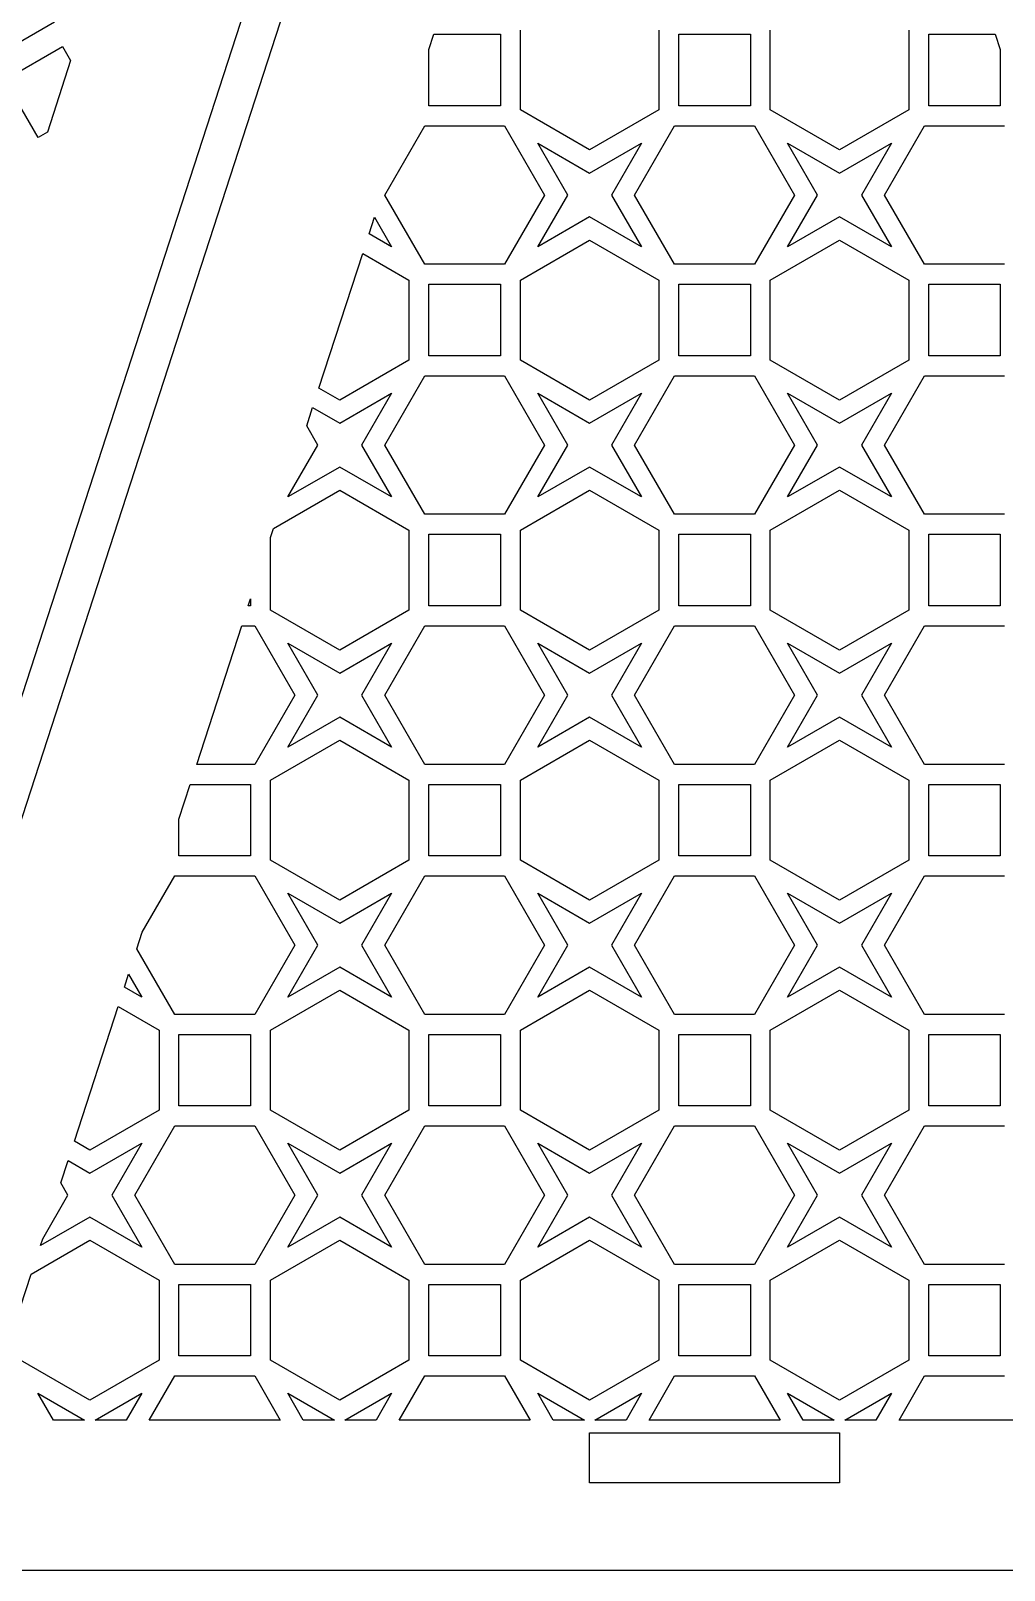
# Model space of a CAD drawing. Header units: metres. Extents: x 20 to 1108, y 20 to 485.
# Drawn here: x 352.9 to 430.8, y 20 to 143.1 of the extents above; entities that cross this region are included whole.
import ezdxf

# ---------------------------------------------------------------- set-up
doc = ezdxf.new("R2010")
doc.units = ezdxf.units.M

msp = doc.modelspace()

# ---------------------------------------------------------------- linework, layer by layer
for p, q in [((329.463, 20.0001), (404.463, 250.826)), ((407.617, 250.826), (332.617, 20)), ((354.803, 143.82), (349.463, 140.737)), ((384.757, 141.637), (385.155, 142.86)), ((385.155, 142.86), (390.478, 142.86)), ((390.478, 142.86), (390.478, 137.14)), ((392.077, 136.802), (392.077, 143.198)), ((403.158, 143.198), (403.158, 136.802)), ((404.757, 137.14), (404.757, 142.86)), ((404.757, 142.86), (410.478, 142.86)), ((410.478, 142.86), (410.478, 137.14)), ((412.077, 136.802), (412.077, 143.198)), ((423.158, 143.198), (423.158, 136.802)), ((424.757, 137.14), (424.757, 142.86)), ((424.757, 142.86), (430.08, 142.86)), ((430.08, 142.86), (430.478, 141.637)), ((350.829, 139.217), (355.437, 141.877)), ((355.437, 141.877), (356.082, 140.758)), ((384.757, 137.14), (384.757, 141.637)), ((430.478, 141.637), (430.478, 137.14)), ((356.082, 140.758), (354.222, 135.032)), ((353.49, 134.609), (350.829, 139.217)), ((390.478, 137.14), (384.757, 137.14)), ((397.617, 133.604), (392.077, 136.802)), ((403.158, 136.802), (397.617, 133.604)), ((410.478, 137.14), (404.757, 137.14)), ((417.617, 133.604), (412.077, 136.802)), ((423.158, 136.802), (417.617, 133.604)), ((430.478, 137.14), (424.757, 137.14)), ((381.221, 130), (384.419, 135.54)), ((384.419, 135.54), (390.816, 135.54)), ((390.816, 135.54), (394.014, 130)), ((401.221, 130), (404.419, 135.54)), ((404.419, 135.54), (410.816, 135.54)), ((410.816, 135.54), (414.014, 130)), ((421.221, 130), (424.419, 135.54)), ((424.419, 135.54), (430.816, 135.54)), ((354.222, 135.032), (353.49, 134.609)), ((395.862, 130), (393.463, 134.155)), ((393.463, 134.155), (397.617, 131.756)), ((397.617, 131.756), (401.772, 134.155)), ((401.772, 134.155), (399.373, 130)), ((415.862, 130), (413.463, 134.155)), ((413.463, 134.155), (417.617, 131.756)), ((417.617, 131.756), (421.772, 134.155)), ((421.772, 134.155), (419.373, 130)), ((384.419, 124.46), (381.221, 130)), ((394.014, 130), (390.816, 124.46)), ((393.463, 125.846), (395.862, 130)), ((399.373, 130), (401.772, 125.845)), ((404.419, 124.46), (401.221, 130)), ((414.014, 130), (410.816, 124.46)), ((413.463, 125.846), (415.862, 130)), ((419.373, 130), (421.772, 125.845)), ((424.419, 124.46), (421.221, 130)), ((379.965, 126.889), (380.399, 128.224)), ((380.399, 128.224), (381.772, 125.845)), ((397.617, 128.244), (393.463, 125.846)), ((401.772, 125.845), (397.617, 128.244)), ((417.617, 128.244), (413.463, 125.846)), ((421.772, 125.845), (417.617, 128.244)), ((381.772, 125.845), (379.965, 126.889)), ((392.077, 123.198), (397.617, 126.396)), ((397.617, 126.396), (403.158, 123.198)), ((412.077, 123.198), (417.617, 126.396)), ((417.617, 126.396), (423.158, 123.198)), ((375.959, 114.561), (379.46, 125.333)), ((379.46, 125.333), (383.158, 123.198)), ((390.816, 124.46), (384.419, 124.46)), ((410.816, 124.46), (404.419, 124.46)), ((430.816, 124.46), (424.419, 124.46)), ((383.158, 123.198), (383.158, 116.802)), ((392.077, 116.802), (392.077, 123.198)), ((403.158, 123.198), (403.158, 116.802)), ((412.077, 116.802), (412.077, 123.198)), ((423.158, 123.198), (423.158, 116.802)), ((384.757, 117.14), (384.757, 122.86)), ((384.757, 122.86), (390.478, 122.86)), ((390.478, 122.86), (390.478, 117.14)), ((404.757, 117.14), (404.757, 122.86)), ((404.757, 122.86), (410.478, 122.86)), ((410.478, 122.86), (410.478, 117.14)), ((424.757, 117.14), (424.757, 122.86)), ((424.757, 122.86), (430.478, 122.86)), ((430.478, 122.86), (430.478, 117.14)), ((390.478, 117.14), (384.757, 117.14)), ((410.478, 117.14), (404.757, 117.14)), ((430.478, 117.14), (424.757, 117.14)), ((383.158, 116.802), (377.617, 113.604)), ((397.617, 113.604), (392.077, 116.802)), ((403.158, 116.802), (397.617, 113.604)), ((417.617, 113.604), (412.077, 116.802)), ((423.158, 116.802), (417.617, 113.604)), ((377.617, 113.604), (375.959, 114.561)), ((381.221, 110), (384.419, 115.54)), ((384.419, 115.54), (390.816, 115.54)), ((390.816, 115.54), (394.014, 110)), ((401.221, 110), (404.419, 115.54)), ((404.419, 115.54), (410.816, 115.54)), ((410.816, 115.54), (414.014, 110)), ((421.221, 110), (424.419, 115.54)), ((424.419, 115.54), (430.816, 115.54)), ((377.617, 111.756), (381.772, 114.154)), ((381.772, 114.154), (379.373, 110)), ((395.862, 110), (393.463, 114.154)), ((393.463, 114.154), (397.617, 111.756)), ((397.617, 111.756), (401.772, 114.154)), ((401.772, 114.154), (399.373, 110)), ((415.862, 110), (413.463, 114.154)), ((413.463, 114.154), (417.617, 111.756)), ((417.617, 111.756), (421.772, 114.154)), ((421.772, 114.154), (419.373, 110)), ((374.976, 111.533), (375.454, 113.005)), ((375.454, 113.005), (377.617, 111.756)), ((375.862, 110), (374.976, 111.533)), ((373.463, 105.846), (375.862, 110)), ((379.373, 110), (381.772, 105.846)), ((384.419, 104.46), (381.221, 110)), ((394.014, 110), (390.816, 104.46)), ((393.463, 105.846), (395.862, 110)), ((399.373, 110), (401.772, 105.846)), ((404.419, 104.46), (401.221, 110)), ((414.014, 110), (410.816, 104.46)), ((413.463, 105.846), (415.862, 110)), ((419.373, 110), (421.772, 105.846)), ((424.419, 104.46), (421.221, 110)), ((377.617, 108.244), (373.463, 105.846)), ((381.772, 105.846), (377.617, 108.244)), ((397.617, 108.244), (393.463, 105.846)), ((401.772, 105.846), (397.617, 108.244)), ((417.617, 108.244), (413.463, 105.846)), ((421.772, 105.846), (417.617, 108.244)), ((372.312, 103.333), (377.617, 106.396)), ((377.617, 106.396), (383.158, 103.198)), ((392.077, 103.198), (397.617, 106.396)), ((397.617, 106.396), (403.158, 103.198)), ((412.077, 103.198), (417.617, 106.396)), ((417.617, 106.396), (423.158, 103.198)), ((390.816, 104.46), (384.419, 104.46)), ((410.816, 104.46), (404.419, 104.46)), ((430.816, 104.46), (424.419, 104.46)), ((372.077, 102.612), (372.312, 103.333)), ((372.077, 96.8018), (372.077, 102.612)), ((383.158, 103.198), (383.158, 96.8018)), ((384.757, 97.1396), (384.757, 102.86)), ((384.757, 102.86), (390.478, 102.86)), ((390.478, 102.86), (390.478, 97.1396)), ((392.077, 96.8018), (392.077, 103.198)), ((403.158, 103.198), (403.158, 96.8018)), ((404.757, 97.1396), (404.757, 102.86)), ((404.757, 102.86), (410.478, 102.86)), ((410.478, 102.86), (410.478, 97.1396)), ((412.077, 96.8018), (412.077, 103.198)), ((423.158, 103.198), (423.158, 96.8018)), ((424.757, 97.1396), (424.757, 102.86)), ((424.757, 102.86), (430.478, 102.86)), ((430.478, 102.86), (430.478, 97.1396)), ((370.299, 97.1396), (370.478, 97.6885)), ((370.478, 97.6885), (370.478, 97.1396)), ((370.478, 97.1396), (370.299, 97.1396)), ((377.617, 93.6035), (372.077, 96.8018)), ((383.158, 96.8018), (377.617, 93.6035)), ((390.478, 97.1396), (384.757, 97.1396)), ((397.617, 93.6035), (392.077, 96.8018)), ((403.158, 96.8018), (397.617, 93.6035)), ((410.478, 97.1396), (404.757, 97.1396)), ((417.617, 93.6035), (412.077, 96.8018)), ((423.158, 96.8018), (417.617, 93.6035)), ((430.478, 97.1396), (424.757, 97.1396)), ((366.179, 84.46), (369.78, 95.54)), ((369.78, 95.54), (370.816, 95.54)), ((370.816, 95.54), (374.014, 90)), ((381.221, 90), (384.419, 95.54)), ((384.419, 95.54), (390.816, 95.54)), ((390.816, 95.54), (394.014, 90)), ((401.221, 90), (404.419, 95.54)), ((404.419, 95.54), (410.816, 95.54)), ((410.816, 95.54), (414.014, 90)), ((421.221, 90), (424.419, 95.54)), ((424.419, 95.54), (430.816, 95.54)), ((375.862, 90), (373.463, 94.1543)), ((373.463, 94.1543), (377.617, 91.7559)), ((377.617, 91.7559), (381.772, 94.1543)), ((381.772, 94.1543), (379.373, 90)), ((395.862, 90), (393.463, 94.1543)), ((393.463, 94.1543), (397.617, 91.7559)), ((397.617, 91.7559), (401.772, 94.1543)), ((401.772, 94.1543), (399.373, 90)), ((415.862, 90), (413.463, 94.1543)), ((413.463, 94.1543), (417.617, 91.7559)), ((417.617, 91.7559), (421.772, 94.1543)), ((421.772, 94.1543), (419.373, 90)), ((374.014, 90), (370.816, 84.46)), ((373.463, 85.8457), (375.862, 90)), ((379.373, 90), (381.772, 85.8457)), ((384.419, 84.46), (381.221, 90)), ((394.014, 90), (390.816, 84.46)), ((393.463, 85.8457), (395.862, 90)), ((399.373, 90), (401.772, 85.8457)), ((404.419, 84.46), (401.221, 90)), ((414.014, 90), (410.816, 84.46)), ((413.463, 85.8457), (415.862, 90)), ((419.373, 90), (421.772, 85.8457)), ((424.419, 84.46), (421.221, 90)), ((377.617, 88.2441), (373.463, 85.8457)), ((381.772, 85.8457), (377.617, 88.2441)), ((397.617, 88.2441), (393.463, 85.8457)), ((401.772, 85.8457), (397.617, 88.2441)), ((417.617, 88.2441), (413.463, 85.8457)), ((421.772, 85.8457), (417.617, 88.2441)), ((372.077, 83.1982), (377.617, 86.3965)), ((377.617, 86.3965), (383.158, 83.1982)), ((392.077, 83.1982), (397.617, 86.3965)), ((397.617, 86.3965), (403.158, 83.1982)), ((412.077, 83.1982), (417.617, 86.3965)), ((417.617, 86.3965), (423.158, 83.1982)), ((370.816, 84.46), (366.179, 84.46)), ((390.816, 84.46), (384.419, 84.46)), ((410.816, 84.46), (404.419, 84.46)), ((430.816, 84.46), (424.419, 84.46)), ((364.757, 80.084), (365.659, 82.8604)), ((365.659, 82.8604), (370.478, 82.8604)), ((370.478, 82.8604), (370.478, 77.1396)), ((372.077, 76.8018), (372.077, 83.1982)), ((383.158, 83.1982), (383.158, 76.8018)), ((384.757, 77.1396), (384.757, 82.8604)), ((384.757, 82.8604), (390.478, 82.8604)), ((390.478, 82.8604), (390.478, 77.1396)), ((392.077, 76.8018), (392.077, 83.1982)), ((403.158, 83.1982), (403.158, 76.8018)), ((404.757, 77.1396), (404.757, 82.8604)), ((404.757, 82.8604), (410.478, 82.8604)), ((410.478, 82.8604), (410.478, 77.1396)), ((412.077, 76.8018), (412.077, 83.1982)), ((423.158, 83.1982), (423.158, 76.8018)), ((424.757, 77.1396), (424.757, 82.8604)), ((424.757, 82.8604), (430.478, 82.8604)), ((430.478, 82.8604), (430.478, 77.1396)), ((364.757, 77.1396), (364.757, 80.084)), ((370.478, 77.1396), (364.757, 77.1396)), ((377.617, 73.6035), (372.077, 76.8018)), ((383.158, 76.8018), (377.617, 73.6035)), ((390.478, 77.1396), (384.757, 77.1396)), ((397.617, 73.6035), (392.077, 76.8018)), ((403.158, 76.8018), (397.617, 73.6035)), ((410.478, 77.1396), (404.757, 77.1396)), ((417.617, 73.6035), (412.077, 76.8018)), ((423.158, 76.8018), (417.617, 73.6035)), ((430.478, 77.1396), (424.757, 77.1396)), ((361.816, 71.0303), (364.419, 75.54)), ((364.419, 75.54), (370.816, 75.54)), ((370.816, 75.54), (374.014, 70)), ((381.221, 70), (384.419, 75.54)), ((384.419, 75.54), (390.816, 75.54)), ((390.816, 75.54), (394.014, 70)), ((401.221, 70), (404.419, 75.54)), ((404.419, 75.54), (410.816, 75.54)), ((410.816, 75.54), (414.014, 70)), ((421.221, 70), (424.419, 75.54)), ((424.419, 75.54), (430.816, 75.54)), ((375.862, 70), (373.463, 74.1543)), ((373.463, 74.1543), (377.617, 71.7559)), ((377.617, 71.7559), (381.772, 74.1543)), ((381.772, 74.1543), (379.373, 70)), ((395.862, 70), (393.463, 74.1543)), ((393.463, 74.1543), (397.617, 71.7559)), ((397.617, 71.7559), (401.772, 74.1543)), ((401.772, 74.1543), (399.373, 70)), ((415.862, 70), (413.463, 74.1543)), ((413.463, 74.1543), (417.617, 71.7559)), ((417.617, 71.7559), (421.772, 74.1543)), ((421.772, 74.1543), (419.373, 70)), ((361.387, 69.7119), (361.816, 71.0303)), ((364.419, 64.46), (361.387, 69.7119)), ((374.014, 70), (370.816, 64.46)), ((373.463, 65.8457), (375.862, 70)), ((379.373, 70), (381.772, 65.8457)), ((384.419, 64.46), (381.221, 70)), ((394.014, 70), (390.816, 64.46)), ((393.463, 65.8457), (395.862, 70)), ((399.373, 70), (401.772, 65.8457)), ((404.419, 64.46), (401.221, 70)), ((414.014, 70), (410.816, 64.46)), ((413.463, 65.8457), (415.862, 70)), ((419.373, 70), (421.772, 65.8457)), ((424.419, 64.46), (421.221, 70)), ((377.617, 68.2441), (373.463, 65.8457)), ((381.772, 65.8457), (377.617, 68.2441)), ((397.617, 68.2441), (393.463, 65.8457)), ((401.772, 65.8457), (397.617, 68.2441)), ((417.617, 68.2441), (413.463, 65.8457)), ((421.772, 65.8457), (417.617, 68.2441)), ((360.39, 66.6436), (360.722, 67.6641)), ((361.772, 65.8457), (360.39, 66.6436)), ((360.722, 67.6641), (361.772, 65.8457)), ((372.077, 63.1982), (377.617, 66.3965)), ((377.617, 66.3965), (383.158, 63.1982)), ((392.077, 63.1982), (397.617, 66.3965)), ((397.617, 66.3965), (403.158, 63.1982)), ((412.077, 63.1982), (417.617, 66.3965)), ((417.617, 66.3965), (423.158, 63.1982)), ((356.385, 54.3154), (359.885, 65.0869)), ((359.885, 65.0869), (363.158, 63.1982)), ((370.816, 64.46), (364.419, 64.46)), ((390.816, 64.46), (384.419, 64.46)), ((410.816, 64.46), (404.419, 64.46)), ((430.816, 64.46), (424.419, 64.46)), ((363.158, 63.1982), (363.158, 56.8018)), ((364.757, 57.1396), (364.757, 62.8604)), ((364.757, 62.8604), (370.478, 62.8604)), ((370.478, 62.8604), (370.478, 57.1396)), ((372.077, 56.8018), (372.077, 63.1982)), ((383.158, 63.1982), (383.158, 56.8018)), ((384.757, 57.1396), (384.757, 62.8604)), ((384.757, 62.8604), (390.478, 62.8604)), ((390.478, 62.8604), (390.478, 57.1396)), ((392.077, 56.8018), (392.077, 63.1982)), ((403.158, 63.1982), (403.158, 56.8018)), ((404.757, 57.1396), (404.757, 62.8604)), ((404.757, 62.8604), (410.478, 62.8604)), ((410.478, 62.8604), (410.478, 57.1396)), ((412.077, 56.8018), (412.077, 63.1982)), ((423.158, 63.1982), (423.158, 56.8018)), ((424.757, 57.1396), (424.757, 62.8604)), ((424.757, 62.8604), (430.478, 62.8604)), ((430.478, 62.8604), (430.478, 57.1396)), ((363.158, 56.8018), (357.617, 53.6035)), ((370.478, 57.1396), (364.757, 57.1396)), ((377.617, 53.6035), (372.077, 56.8018)), ((383.158, 56.8018), (377.617, 53.6035)), ((390.478, 57.1396), (384.757, 57.1396)), ((397.617, 53.6035), (392.077, 56.8018)), ((403.158, 56.8018), (397.617, 53.6035)), ((410.478, 57.1396), (404.757, 57.1396)), ((417.617, 53.6035), (412.077, 56.8018)), ((423.158, 56.8018), (417.617, 53.6035)), ((430.478, 57.1396), (424.757, 57.1396)), ((361.221, 50), (364.419, 55.54)), ((364.419, 55.54), (370.816, 55.54)), ((370.816, 55.54), (374.014, 50)), ((381.221, 50), (384.419, 55.54)), ((384.419, 55.54), (390.816, 55.54)), ((390.816, 55.54), (394.014, 50)), ((401.221, 50), (404.419, 55.54)), ((404.419, 55.54), (410.816, 55.54)), ((410.816, 55.54), (414.014, 50)), ((421.221, 50), (424.419, 55.54)), ((424.419, 55.54), (430.816, 55.54)), ((357.617, 53.6035), (356.385, 54.3154)), ((357.617, 51.7559), (361.772, 54.1543)), ((361.772, 54.1543), (359.373, 50)), ((375.862, 50), (373.463, 54.1543)), ((373.463, 54.1543), (377.617, 51.7559)), ((377.617, 51.7559), (381.772, 54.1543)), ((381.772, 54.1543), (379.373, 50)), ((395.862, 50), (393.463, 54.1543)), ((393.463, 54.1543), (397.617, 51.7559)), ((397.617, 51.7559), (401.772, 54.1543)), ((401.772, 54.1543), (399.373, 50)), ((415.862, 50), (413.463, 54.1543)), ((413.463, 54.1543), (417.617, 51.7559)), ((417.617, 51.7559), (421.772, 54.1543)), ((421.772, 54.1543), (419.373, 50)), ((355.299, 50.9736), (355.879, 52.7598)), ((355.879, 52.7598), (357.617, 51.7559)), ((355.862, 50), (355.299, 50.9736)), ((353.851, 46.5166), (355.862, 50)), ((359.373, 50), (361.772, 45.8457)), ((364.419, 44.46), (361.221, 50)), ((374.014, 50), (370.816, 44.46)), ((373.463, 45.8457), (375.862, 50)), ((379.373, 50), (381.772, 45.8457)), ((384.419, 44.46), (381.221, 50)), ((394.014, 50), (390.816, 44.46)), ((393.463, 45.8457), (395.862, 50)), ((399.373, 50), (401.772, 45.8457)), ((404.419, 44.46), (401.221, 50)), ((414.014, 50), (410.816, 44.46)), ((413.463, 45.8457), (415.862, 50)), ((419.373, 50), (421.772, 45.8457)), ((424.419, 44.46), (421.221, 50)), ((357.617, 48.2441), (353.672, 45.9658)), ((361.772, 45.8457), (357.617, 48.2441)), ((377.617, 48.2441), (373.463, 45.8457)), ((381.772, 45.8457), (377.617, 48.2441)), ((397.617, 48.2441), (393.463, 45.8457)), ((401.772, 45.8457), (397.617, 48.2441)), ((417.617, 48.2441), (413.463, 45.8457)), ((421.772, 45.8457), (417.617, 48.2441)), ((352.933, 43.6924), (357.617, 46.3965)), ((353.672, 45.9658), (353.851, 46.5166)), ((357.617, 46.3965), (363.158, 43.1982)), ((372.077, 43.1982), (377.617, 46.3965)), ((377.617, 46.3965), (383.158, 43.1982)), ((392.077, 43.1982), (397.617, 46.3965)), ((397.617, 46.3965), (403.158, 43.1982)), ((412.077, 43.1982), (417.617, 46.3965)), ((417.617, 46.3965), (423.158, 43.1982)), ((370.816, 44.46), (364.419, 44.46)), ((390.816, 44.46), (384.419, 44.46)), ((410.816, 44.46), (404.419, 44.46)), ((430.816, 44.46), (424.419, 44.46)), ((352.077, 41.0586), (352.933, 43.6924)), ((363.158, 43.1982), (363.158, 36.8018)), ((372.077, 36.8018), (372.077, 43.1982)), ((383.158, 43.1982), (383.158, 36.8018)), ((392.077, 36.8018), (392.077, 43.1982)), ((403.158, 43.1982), (403.158, 36.8018)), ((412.077, 36.8018), (412.077, 43.1982)), ((423.158, 43.1982), (423.158, 36.8018)), ((364.757, 37.1396), (364.757, 42.8604)), ((364.757, 42.8604), (370.478, 42.8604)), ((370.478, 42.8604), (370.478, 37.1396)), ((384.757, 37.1396), (384.757, 42.8604)), ((384.757, 42.8604), (390.478, 42.8604)), ((390.478, 42.8604), (390.478, 37.1396)), ((404.757, 37.1396), (404.757, 42.8604)), ((404.757, 42.8604), (410.478, 42.8604)), ((410.478, 42.8604), (410.478, 37.1396)), ((424.757, 37.1396), (424.757, 42.8604)), ((424.757, 42.8604), (430.478, 42.8604)), ((430.478, 42.8604), (430.478, 37.1396)), ((370.478, 37.1396), (364.757, 37.1396)), ((390.478, 37.1396), (384.757, 37.1396)), ((410.478, 37.1396), (404.757, 37.1396)), ((430.478, 37.1396), (424.757, 37.1396)), ((357.617, 33.6035), (352.077, 36.8018)), ((363.158, 36.8018), (357.617, 33.6035)), ((377.617, 33.6035), (372.077, 36.8018)), ((383.158, 36.8018), (377.617, 33.6035)), ((397.617, 33.6035), (392.077, 36.8018)), ((403.158, 36.8018), (397.617, 33.6035)), ((417.617, 33.6035), (412.077, 36.8018)), ((423.158, 36.8018), (417.617, 33.6035)), ((362.375, 32), (364.419, 35.54)), ((364.419, 35.54), (370.816, 35.54)), ((370.816, 35.54), (372.86, 32)), ((382.375, 32), (384.419, 35.54)), ((384.419, 35.54), (390.816, 35.54)), ((390.816, 35.54), (392.86, 32)), ((402.375, 32), (404.419, 35.54)), ((404.419, 35.54), (410.816, 35.54)), ((410.816, 35.54), (412.86, 32)), ((422.375, 32), (424.419, 35.54)), ((424.419, 35.54), (430.816, 35.54)), ((354.706, 32), (353.463, 34.1543)), ((353.463, 34.1543), (357.195, 32)), ((358.04, 32), (361.772, 34.1543)), ((361.772, 34.1543), (360.529, 32)), ((374.706, 32), (373.463, 34.1543)), ((373.463, 34.1543), (377.195, 32)), ((378.04, 32), (381.772, 34.1543)), ((381.772, 34.1543), (380.529, 32)), ((394.706, 32), (393.463, 34.1543)), ((393.463, 34.1543), (397.195, 32)), ((398.04, 32), (401.772, 34.1543)), ((401.772, 34.1543), (400.529, 32)), ((414.706, 32), (413.463, 34.1543)), ((413.463, 34.1543), (417.195, 32)), ((418.04, 32), (421.772, 34.1543)), ((421.772, 34.1543), (420.529, 32)), ((357.195, 32), (354.706, 32)), ((360.529, 32), (358.04, 32)), ((372.86, 32), (362.375, 32)), ((377.195, 32), (374.706, 32)), ((380.529, 32), (378.04, 32)), ((392.86, 32), (382.375, 32)), ((397.195, 32), (394.706, 32)), ((397.617, 27), (397.617, 31)), ((397.617, 31), (417.617, 31)), ((400.529, 32), (398.04, 32)), ((412.86, 32), (402.375, 32)), ((417.195, 32), (414.706, 32)), ((417.617, 31), (417.617, 27)), ((420.529, 32), (418.04, 32)), ((432.86, 32), (422.375, 32)), ((417.617, 27), (397.617, 27)), ((332.617, 20), (482.617, 20))]:
    msp.add_line(p, q)

doc.saveas('drawing.dxf')
